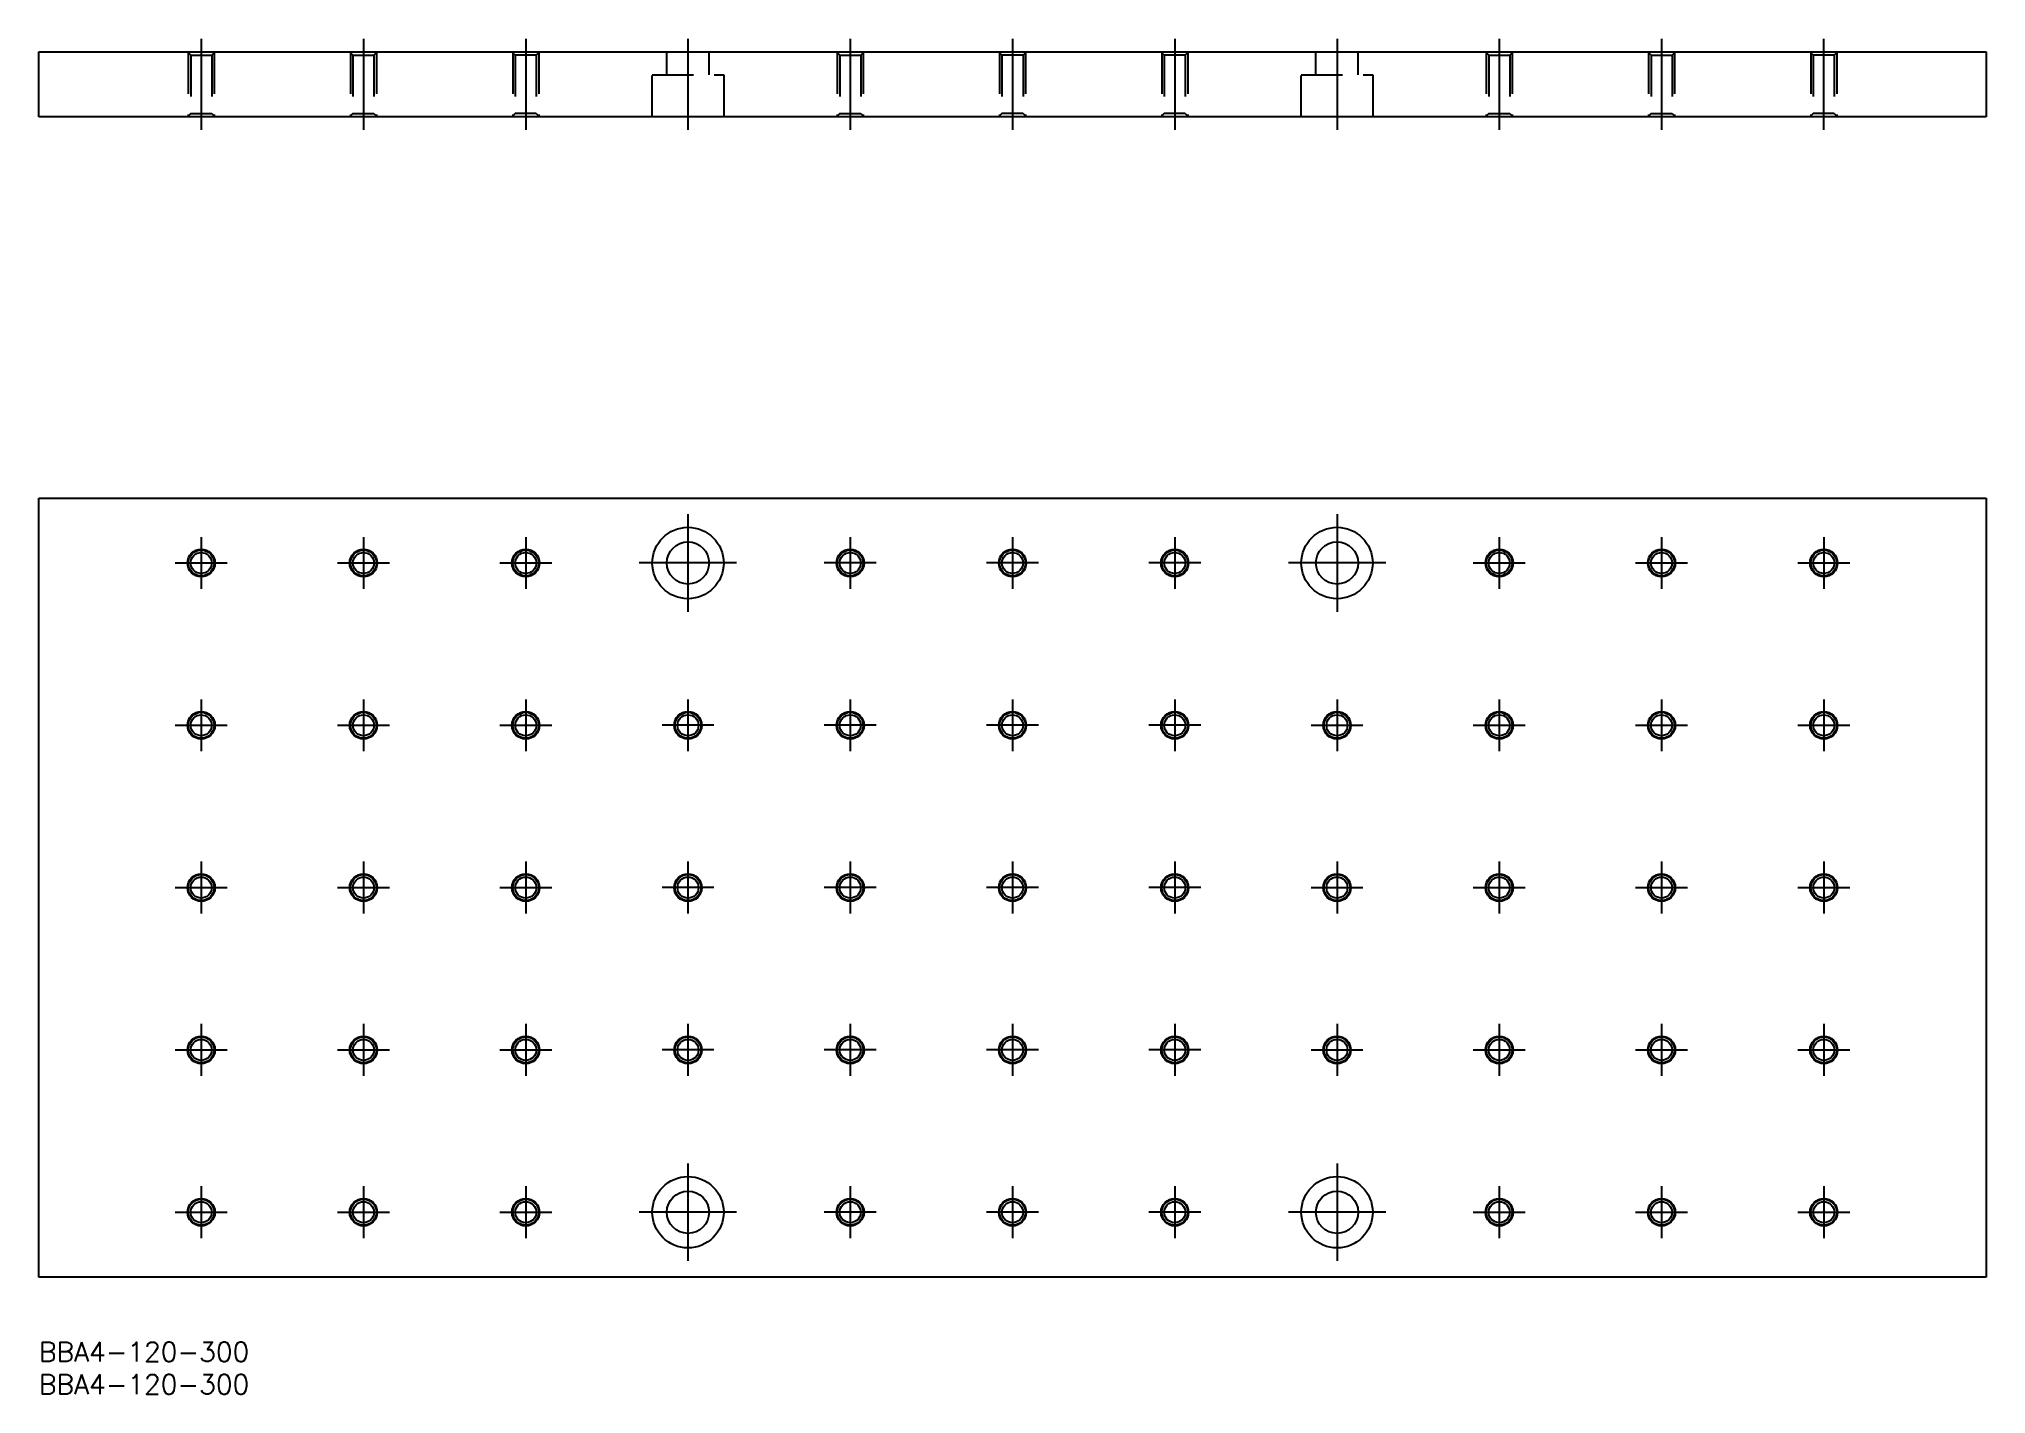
# Model space of a CAD drawing. Extents: x 0 to 300, y -8 to 201.
import ezdxf

# ---------------------------------------------------------------- set-up
doc = ezdxf.new("R2010")
doc.units = 0
doc.header["$LTSCALE"] = 0.5
doc.linetypes.add('CENTER', pattern=[50.8, 31.75, -6.35, 6.35, -6.35])
doc.linetypes.add('DASHED', pattern=[19.05, 12.7, -6.35])
for name, color, linetype in [('MSM_CENTER', 1, 'CENTER'), ('MSM_CONTINUOUS', 7, 'CONTINUOUS'), ('MSM_DASHED', 4, 'DASHED'), ('MSM_NARROW', 5, 'CONTINUOUS'), ('MSM_PART_NUMBER', 7, 'CONTINUOUS')]:
    doc.layers.add(name, color=color, linetype=linetype)
doc.styles.get("Standard").update_dxf_attribs({"font": 'txt.shx', "height": 3, "bigfont": 'bigfont.shx'})

# ---------------------------------------------------------------- blocks, each defined once
blk = doc.blocks.new('*U9')
at = {"layer": 'MSM_PART_NUMBER'}
blk.add_text('BBA4-120-300', height=3, dxfattribs=at).set_placement((0, -3))
blk = doc.blocks.new('*U10')
at = {"layer": 'MSM_PART_NUMBER'}
blk.add_text('BBA4-120-300', height=3, dxfattribs=at).set_placement((0, -8))

msp = doc.modelspace()

# ---------------------------------------------------------------- linework, layer by layer
at = {"layer": 'MSM_CENTER'}
for p, q in [((25, 200.71), (25, 186.71)), ((50, 200.71), (50, 186.71)), ((75, 200.71), (75, 186.71)), ((100, 200.71), (100, 186.71)), ((125, 200.71), (125, 186.71)), ((150, 200.71), (150, 186.71)), ((175, 200.71), (175, 186.71)), ((200, 200.71), (200, 186.71)), ((225, 200.71), (225, 186.71)), ((250, 200.71), (250, 186.71)), ((274.98, 186.71), (274.98, 200.71)), ((100, 127.5), (100, 112.5)), ((200, 127.5), (200, 112.5)), ((25, 124), (25, 116)), ((50, 124), (50, 116)), ((75, 124), (75, 116)), ((125, 124), (125, 116)), ((150, 124), (150, 116)), ((175, 124), (175, 116)), ((225, 124), (225, 116)), ((250, 124), (250, 116)), ((275, 124), (275, 116)), ((21, 120), (29, 120)), ((46, 120), (54, 120)), ((71, 120), (79, 120)), ((107.5, 120), (92.5, 120)), ((129, 120), (121, 120)), ((154, 120), (146, 120)), ((207.5, 120), (192.5, 120)), ((221, 120), (229, 120)), ((246, 120), (254, 120)), ((271, 120), (279, 120)), ((179, 120), (171, 120)), ((25, 99), (25, 91)), ((50, 99), (50, 91)), ((75, 99), (75, 91)), ((100, 99), (100, 91)), ((125, 99), (125, 91)), ((150, 99), (150, 91)), ((225, 99), (225, 91)), ((250, 99), (250, 91)), ((275, 99), (275, 91)), ((175, 99), (175, 91)), ((200, 99), (200, 91)), ((21, 95), (29, 95)), ((46, 95), (54, 95)), ((71, 95), (79, 95)), ((104, 95), (96, 95)), ((129, 95), (121, 95)), ((154, 95), (146, 95)), ((179, 95), (171, 95)), ((196, 95), (204, 95)), ((221, 95), (229, 95)), ((246, 95), (254, 95)), ((271, 95), (279, 95)), ((25, 74), (25, 66)), ((50, 74), (50, 66)), ((75, 74), (75, 66)), ((100, 74), (100, 66)), ((125, 74), (125, 66)), ((150, 74), (150, 66)), ((175, 74), (175, 66)), ((200, 74), (200, 66)), ((225, 74), (225, 66)), ((250, 74), (250, 66)), ((275, 74), (275, 66)), ((21, 70), (29, 70)), ((46, 70), (54, 70)), ((71, 70), (79, 70)), ((104, 70), (96, 70)), ((129, 70), (121, 70)), ((154, 70), (146, 70)), ((179, 70), (171, 70)), ((196, 70), (204, 70)), ((221, 70), (229, 70)), ((246, 70), (254, 70)), ((271, 70), (279, 70)), ((25, 49), (25, 41)), ((50, 49), (50, 41)), ((75, 49), (75, 41)), ((100, 49), (100, 41)), ((125, 49), (125, 41)), ((150, 49), (150, 41)), ((175, 49), (175, 41)), ((200, 49), (200, 41)), ((225, 49), (225, 41)), ((250, 49), (250, 41)), ((275, 49), (275, 41)), ((21, 45), (29, 45)), ((46, 45), (54, 45)), ((71, 45), (79, 45)), ((129, 45), (121, 45)), ((221, 45), (229, 45)), ((246, 45), (254, 45)), ((271, 45), (279, 45)), ((104, 45), (96, 45)), ((154, 45), (146, 45)), ((179, 45), (171, 45)), ((196, 45), (204, 45)), ((100, 27.5), (100, 12.5)), ((200, 27.5), (200, 12.5)), ((25, 24), (25, 16)), ((50, 24), (50, 16)), ((75, 24), (75, 16)), ((225, 24), (225, 16)), ((250, 24), (250, 16)), ((275, 24), (275, 16)), ((125, 24), (125, 16)), ((150, 24), (150, 16)), ((175, 24), (175, 16)), ((21, 20), (29, 20)), ((46, 20), (54, 20)), ((71, 20), (79, 20)), ((107.5, 20), (92.5, 20)), ((129, 20), (121, 20)), ((154, 20), (146, 20)), ((179, 20), (171, 20)), ((207.5, 20), (192.5, 20)), ((221, 20), (229, 20)), ((246, 20), (254, 20)), ((271, 20), (279, 20))]:
    msp.add_line(p, q, dxfattribs=at)
at = {"layer": 'MSM_CONTINUOUS'}
for p, q in [((0, 198.71), (300, 198.71)), ((0, 188.71), (0, 198.71)), ((300, 198.71), (300, 188.71)), ((300, 188.71), (0, 188.71)), ((0, 130), (300, 130)), ((0, 10), (0, 130)), ((300, 130), (300, 10)), ((300, 10), (0, 10))]:
    msp.add_line(p, q, dxfattribs=at)
for centre, radius in [((100, 120), 5.5), ((100, 120), 3.25), ((200, 120), 5.5), ((200, 120), 3.25), ((25, 120), 2.12), ((25, 120), 1.62), ((50, 120), 2.12), ((50, 120), 1.62), ((75, 120), 2.12), ((75, 120), 1.62), ((125, 120), 2.12), ((125, 120), 1.62), ((150, 120), 2.12), ((150, 120), 1.62), ((175, 120), 2.12), ((175, 120), 1.62), ((225, 120), 2.12), ((225, 120), 1.62), ((250, 120), 2.12), ((250, 120), 1.62), ((275, 120), 2.12), ((275, 120), 1.62), ((25, 95), 2.12), ((25, 95), 1.62), ((50, 95), 2.12), ((50, 95), 1.62), ((75, 95), 2.12), ((75, 95), 1.62), ((100, 95), 2.12), ((100, 95), 1.62), ((125, 95), 2.12), ((125, 95), 1.62), ((150, 95), 2.12), ((150, 95), 1.62), ((175, 95), 2.12), ((175, 95), 1.62), ((200, 95), 2.12), ((200, 95), 1.62), ((225, 95), 2.12), ((225, 95), 1.62), ((250, 95), 2.12), ((250, 95), 1.62), ((275, 95), 2.12), ((275, 95), 1.62), ((25, 70), 2.12), ((50, 70), 2.12), ((75, 70), 2.12), ((100, 70), 2.12), ((125, 70), 2.12), ((150, 70), 2.12), ((175, 70), 2.12), ((200, 70), 2.12), ((225, 70), 2.12), ((250, 70), 2.12), ((275, 70), 2.12), ((25, 70), 1.62), ((50, 70), 1.62), ((75, 70), 1.62), ((100, 70), 1.62), ((125, 70), 1.62), ((150, 70), 1.62), ((175, 70), 1.62), ((200, 70), 1.62), ((225, 70), 1.62), ((250, 70), 1.62), ((275, 70), 1.62), ((25, 45), 2.12), ((25, 45), 1.62), ((50, 45), 2.12), ((50, 45), 1.62), ((75, 45), 2.12), ((75, 45), 1.62), ((100, 45), 2.12), ((100, 45), 1.62), ((125, 45), 2.12), ((125, 45), 1.62), ((150, 45), 2.12), ((150, 45), 1.62), ((175, 45), 2.12), ((175, 45), 1.62), ((200, 45), 2.12), ((200, 45), 1.62), ((225, 45), 2.12), ((225, 45), 1.62), ((250, 45), 2.12), ((250, 45), 1.62), ((275, 45), 2.12), ((275, 45), 1.62), ((100, 20), 5.5), ((200, 20), 5.5), ((25, 20), 2.12), ((25, 20), 1.62), ((50, 20), 2.12), ((50, 20), 1.62), ((75, 20), 2.12), ((75, 20), 1.62), ((100, 20), 3.25), ((125, 20), 2.12), ((125, 20), 1.62), ((150, 20), 2.12), ((150, 20), 1.62), ((175, 20), 2.12), ((175, 20), 1.62), ((200, 20), 3.25), ((225, 20), 2.12), ((225, 20), 1.62), ((250, 20), 2.12), ((250, 20), 1.62), ((275, 20), 2.12), ((275, 20), 1.62)]:
    msp.add_circle(centre, radius, dxfattribs=at)
at = {"layer": 'MSM_DASHED'}
for p, q in [((23.38, 198.21), (22.88, 198.71)), ((23, 198.59), (23, 188.83)), ((23.38, 198.21), (26.62, 198.21)), ((23.38, 198.21), (23.38, 189.21)), ((26.62, 198.21), (27.12, 198.71)), ((26.62, 198.21), (26.62, 189.21)), ((27, 198.59), (27, 188.83)), ((48.38, 198.21), (47.88, 198.71)), ((48, 198.59), (48, 188.83)), ((48.38, 198.21), (51.62, 198.21)), ((48.38, 198.21), (48.38, 189.21)), ((51.62, 198.21), (52.12, 198.71)), ((51.62, 198.21), (51.62, 189.21)), ((52, 198.59), (52, 188.83)), ((73.38, 198.21), (72.88, 198.71)), ((73, 198.59), (73, 188.83)), ((76.62, 198.21), (73.38, 198.21)), ((73.38, 198.21), (73.38, 189.21)), ((76.62, 198.21), (77.12, 198.71)), ((76.62, 198.21), (76.62, 189.21)), ((77, 198.59), (77, 188.83)), ((96.75, 195.21), (96.75, 198.71)), ((103.25, 195.21), (103.25, 198.71)), ((123.38, 198.21), (122.88, 198.71)), ((123, 198.59), (123, 188.83)), ((123.38, 198.21), (126.62, 198.21)), ((123.38, 198.21), (123.38, 189.21)), ((126.62, 198.21), (127.12, 198.71)), ((126.62, 198.21), (126.62, 189.21)), ((127, 198.59), (127, 188.83)), ((148.38, 198.21), (147.88, 198.71)), ((148, 198.59), (148, 188.83)), ((151.62, 198.21), (148.38, 198.21)), ((148.38, 198.21), (148.38, 189.21)), ((151.62, 198.21), (152.12, 198.71)), ((151.62, 198.21), (151.62, 189.21)), ((152, 198.59), (152, 188.83)), ((173.38, 198.21), (172.88, 198.71)), ((173, 198.59), (173, 188.83)), ((176.62, 198.21), (173.38, 198.21)), ((173.38, 198.21), (173.38, 189.21)), ((176.62, 198.21), (177.12, 198.71)), ((176.62, 198.21), (176.62, 189.21)), ((177, 198.59), (177, 188.83)), ((196.75, 195.21), (196.75, 198.71)), ((203.25, 195.21), (203.25, 198.71)), ((223.38, 198.21), (222.88, 198.71)), ((223, 198.59), (223, 188.83)), ((223.38, 198.21), (226.62, 198.21)), ((223.38, 198.21), (223.38, 189.21)), ((226.62, 198.21), (227.12, 198.71)), ((226.62, 198.21), (226.62, 189.21)), ((227, 198.59), (227, 188.83)), ((248.38, 198.21), (247.88, 198.71)), ((248, 198.59), (248, 188.83)), ((248.38, 198.21), (251.62, 198.21)), ((248.38, 198.21), (248.38, 189.21)), ((251.62, 198.21), (252.12, 198.71)), ((251.62, 198.21), (251.62, 189.21)), ((252, 198.59), (252, 188.83)), ((273.38, 198.21), (272.88, 198.71)), ((273, 198.59), (273, 188.83)), ((276.62, 198.21), (273.38, 198.21)), ((273.38, 198.21), (273.38, 189.21)), ((276.62, 198.21), (277.12, 198.71)), ((276.62, 198.21), (276.62, 189.21)), ((277, 198.59), (277, 188.83)), ((94.5, 188.71), (94.5, 195.21)), ((94.5, 195.21), (105.5, 195.21)), ((105.5, 195.21), (105.5, 188.71)), ((194.5, 188.71), (194.5, 195.21)), ((194.5, 195.21), (205.5, 195.21)), ((205.5, 195.21), (205.5, 188.71)), ((23.38, 189.21), (22.88, 188.71)), ((23.38, 189.21), (26.62, 189.21)), ((26.62, 189.21), (27.12, 188.71)), ((48.38, 189.21), (47.88, 188.71)), ((48.38, 189.21), (51.62, 189.21)), ((51.62, 189.21), (52.12, 188.71)), ((73.38, 189.21), (72.88, 188.71)), ((76.62, 189.21), (73.38, 189.21)), ((76.62, 189.21), (77.12, 188.71)), ((123.38, 189.21), (122.88, 188.71)), ((123.38, 189.21), (126.62, 189.21)), ((126.62, 189.21), (127.12, 188.71)), ((148.38, 189.21), (147.88, 188.71)), ((151.62, 189.21), (148.38, 189.21)), ((151.62, 189.21), (152.12, 188.71)), ((173.38, 189.21), (172.88, 188.71)), ((176.62, 189.21), (173.38, 189.21)), ((176.62, 189.21), (177.12, 188.71)), ((223.38, 189.21), (222.88, 188.71)), ((223.38, 189.21), (226.62, 189.21)), ((226.62, 189.21), (227.12, 188.71)), ((248.38, 189.21), (247.88, 188.71)), ((248.38, 189.21), (251.62, 189.21)), ((251.62, 189.21), (252.12, 188.71)), ((273.38, 189.21), (272.88, 188.71)), ((276.62, 189.21), (273.38, 189.21)), ((276.62, 189.21), (277.12, 188.71))]:
    msp.add_line(p, q, dxfattribs=at)
at = {"layer": 'MSM_NARROW'}
for centre in [(25, 120), (50, 120), (75, 120), (125, 120), (150, 120), (175, 120), (225, 120), (250, 120), (275, 120), (25, 95), (50, 95), (75, 95), (100, 95), (125, 95), (150, 95), (175, 95), (200, 95), (225, 95), (250, 95), (275, 95), (25, 70), (50, 70), (75, 70), (125, 70), (225, 70), (250, 70), (275, 70), (100, 70), (150, 70), (175, 70), (200, 70), (25, 45), (50, 45), (75, 45), (100, 45), (125, 45), (150, 45), (175, 45), (200, 45), (225, 45), (250, 45), (275, 45), (25, 20), (50, 20), (75, 20), (125, 20), (150, 20), (175, 20), (225, 20), (250, 20), (275, 20)]:
    msp.add_circle(centre, 2, dxfattribs=at)

# ---------------------------------------------------------------- block references
at = {"layer": 'MSM_CONTINUOUS'}
for name in ['*U9', '*U10']:
    msp.add_blockref(name, (0, 0), dxfattribs=at)

doc.saveas('drawing.dxf')
